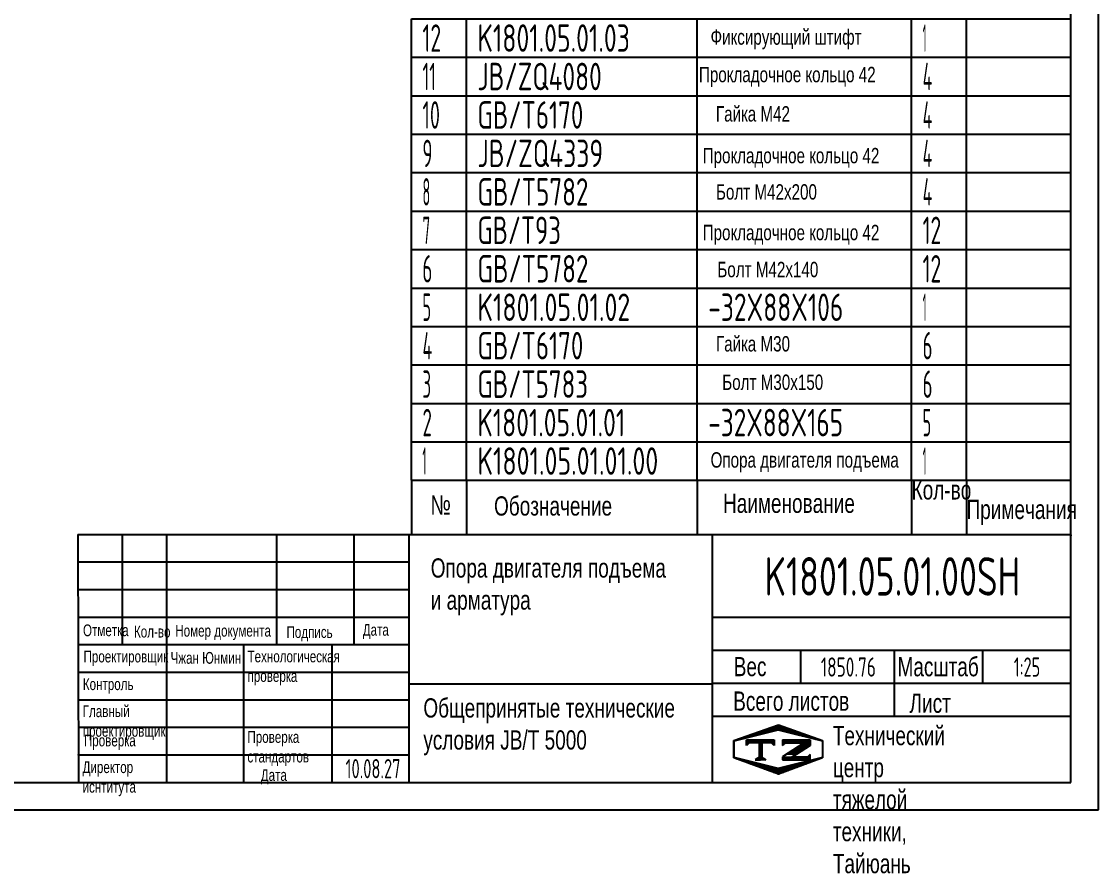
# Model space of a CAD drawing. Header units: millimetres. Extents: x 0 to 10500, y -289 to 7425.
# Drawn here: x 5601 to 10500, y -289 to 3588 of the extents above; entities that cross this region are included whole.
import ezdxf
from ezdxf.enums import TextEntityAlignment as Align

# ---------------------------------------------------------------- set-up
doc = ezdxf.new("R2010")
doc.units = ezdxf.units.MM
doc.header["$LTSCALE"] = 250
doc.linetypes.add('G', pattern=[2, 1.25, -0.25, 0.25, -0.25])
doc.linetypes.add('K', pattern=[2.5, 1.25, -0.25, 0.25, -0.25, 0.25, -0.25])
for name, color, linetype in [('01', 7, 'Continuous'), ('02', 1, 'Continuous'), ('05', 4, 'G'), ('07', 6, 'K'), ('11', 3, 'Continuous'), ('THICK', 7, 'Continuous')]:
    doc.layers.add(name, color=color, linetype=linetype)
doc.styles.get("Standard").update_dxf_attribs({"font": 'isocp', "width": 0.707, "bigfont": 'intecad.shx'})

# ---------------------------------------------------------------- blocks, each defined once
blk = doc.blocks.new('*U75')
at = {"layer": '01'}
for points in [[(415, 5), (415, 292)], [(25, 5), (415, 5)]]:
    blk.add_lwpolyline(points, dxfattribs=at)
at = {"layer": '02'}
for points in [[(420, 0), (420, 297)], [(0, 0), (420, 0)]]:
    blk.add_lwpolyline(points, dxfattribs=at)
blk = doc.blocks.new('*U78')
at = {"layer": '01'}
for p, q in [((0, -175), (0, 0)), ((3000, -175), (3000, 0))]:
    blk.add_line(p, q, dxfattribs=at)
at = {"layer": '02'}
for p, q in [((0, 0), (250, 0)), ((250, -175), (250, 0)), ((250, 0), (1300, 0)), ((1300, -175), (1300, 0)), ((1300, 0), (2275, 0)), ((2275, -175), (2275, 0)), ((2275, 0), (2525, 0)), ((2525, -175), (2525, 0)), ((2525, 0), (3000, 0))]:
    blk.add_line(p, q, dxfattribs=at)
blk = doc.blocks.new('*U79')
at = {"layer": '01'}
for p, q in [((0, -175), (0, 0)), ((3000, -175), (3000, 0))]:
    blk.add_line(p, q, dxfattribs=at)
at = {"layer": '02'}
for p, q in [((0, 0), (250, 0)), ((250, -175), (250, 0)), ((250, 0), (1300, 0)), ((1300, -175), (1300, 0)), ((1300, 0), (2275, 0)), ((2275, -175), (2275, 0)), ((2275, 0), (2525, 0)), ((2525, -175), (2525, 0)), ((2525, 0), (3000, 0))]:
    blk.add_line(p, q, dxfattribs=at)
blk = doc.blocks.new('*U80')
at = {"layer": '01'}
for p, q in [((0, -175), (0, 0)), ((3000, -175), (3000, 0))]:
    blk.add_line(p, q, dxfattribs=at)
at = {"layer": '02'}
for p, q in [((0, 0), (250, 0)), ((250, -175), (250, 0)), ((250, 0), (1300, 0)), ((1300, -175), (1300, 0)), ((1300, 0), (2275, 0)), ((2275, -175), (2275, 0)), ((2275, 0), (2525, 0)), ((2525, -175), (2525, 0)), ((2525, 0), (3000, 0))]:
    blk.add_line(p, q, dxfattribs=at)
blk = doc.blocks.new('*U81')
at = {"layer": '01'}
for p, q in [((0, -175), (0, 0)), ((3000, -175), (3000, 0))]:
    blk.add_line(p, q, dxfattribs=at)
at = {"layer": '02'}
for p, q in [((0, 0), (250, 0)), ((250, -175), (250, 0)), ((250, 0), (1300, 0)), ((1300, -175), (1300, 0)), ((1300, 0), (2275, 0)), ((2275, -175), (2275, 0)), ((2275, 0), (2525, 0)), ((2525, -175), (2525, 0)), ((2525, 0), (3000, 0))]:
    blk.add_line(p, q, dxfattribs=at)
blk = doc.blocks.new('*U82')
at = {"layer": '01'}
for p, q in [((0, -175), (0, 0)), ((3000, -175), (3000, 0))]:
    blk.add_line(p, q, dxfattribs=at)
at = {"layer": '02'}
for p, q in [((0, 0), (250, 0)), ((250, -175), (250, 0)), ((250, 0), (1300, 0)), ((1300, -175), (1300, 0)), ((1300, 0), (2275, 0)), ((2275, -175), (2275, 0)), ((2275, 0), (2525, 0)), ((2525, -175), (2525, 0)), ((2525, 0), (3000, 0))]:
    blk.add_line(p, q, dxfattribs=at)
blk = doc.blocks.new('*U83')
at = {"layer": '01'}
for p, q in [((0, -175), (0, 0)), ((3000, -175), (3000, 0))]:
    blk.add_line(p, q, dxfattribs=at)
at = {"layer": '02'}
for p, q in [((0, 0), (250, 0)), ((250, -175), (250, 0)), ((250, 0), (1300, 0)), ((1300, -175), (1300, 0)), ((1300, 0), (2275, 0)), ((2275, -175), (2275, 0)), ((2275, 0), (2525, 0)), ((2525, -175), (2525, 0)), ((2525, 0), (3000, 0))]:
    blk.add_line(p, q, dxfattribs=at)
blk = doc.blocks.new('*U84')
at = {"layer": '01'}
for p, q in [((0, -175), (0, 0)), ((3000, -175), (3000, 0))]:
    blk.add_line(p, q, dxfattribs=at)
at = {"layer": '02'}
for p, q in [((0, 0), (250, 0)), ((250, -175), (250, 0)), ((250, 0), (1300, 0)), ((1300, -175), (1300, 0)), ((1300, 0), (2275, 0)), ((2275, -175), (2275, 0)), ((2275, 0), (2525, 0)), ((2525, -175), (2525, 0)), ((2525, 0), (3000, 0))]:
    blk.add_line(p, q, dxfattribs=at)
blk = doc.blocks.new('*U85')
at = {"layer": '01'}
for p, q in [((0, -175), (0, 0)), ((3000, -175), (3000, 0))]:
    blk.add_line(p, q, dxfattribs=at)
at = {"layer": '02'}
for p, q in [((0, 0), (250, 0)), ((250, -175), (250, 0)), ((250, 0), (1300, 0)), ((1300, -175), (1300, 0)), ((1300, 0), (2275, 0)), ((2275, -175), (2275, 0)), ((2275, 0), (2525, 0)), ((2525, -175), (2525, 0)), ((2525, 0), (3000, 0))]:
    blk.add_line(p, q, dxfattribs=at)
blk = doc.blocks.new('*U86')
at = {"layer": '01'}
for p, q in [((0, -175), (0, 0)), ((3000, -175), (3000, 0))]:
    blk.add_line(p, q, dxfattribs=at)
at = {"layer": '02'}
for p, q in [((0, 0), (250, 0)), ((250, -175), (250, 0)), ((250, 0), (1300, 0)), ((1300, -175), (1300, 0)), ((1300, 0), (2275, 0)), ((2275, -175), (2275, 0)), ((2275, 0), (2525, 0)), ((2525, -175), (2525, 0)), ((2525, 0), (3000, 0))]:
    blk.add_line(p, q, dxfattribs=at)
blk = doc.blocks.new('*U87')
at = {"layer": '01'}
for p, q in [((0, -175), (0, 0)), ((3000, -175), (3000, 0))]:
    blk.add_line(p, q, dxfattribs=at)
at = {"layer": '02'}
for p, q in [((0, 0), (250, 0)), ((250, -175), (250, 0)), ((250, 0), (1300, 0)), ((1300, -175), (1300, 0)), ((1300, 0), (2275, 0)), ((2275, -175), (2275, 0)), ((2275, 0), (2525, 0)), ((2525, -175), (2525, 0)), ((2525, 0), (3000, 0))]:
    blk.add_line(p, q, dxfattribs=at)
blk = doc.blocks.new('*U88')
at = {"layer": '01'}
for p, q in [((0, -175), (0, 0)), ((3000, -175), (3000, 0))]:
    blk.add_line(p, q, dxfattribs=at)
at = {"layer": '02'}
for p, q in [((0, 0), (250, 0)), ((250, -175), (250, 0)), ((250, 0), (1300, 0)), ((1300, -175), (1300, 0)), ((1300, 0), (2275, 0)), ((2275, -175), (2275, 0)), ((2275, 0), (2525, 0)), ((2525, -175), (2525, 0)), ((2525, 0), (3000, 0))]:
    blk.add_line(p, q, dxfattribs=at)
blk = doc.blocks.new('*U89')
at = {"layer": '01'}
for p, q in [((0, -175), (0, 0)), ((3000, -175), (3000, 0))]:
    blk.add_line(p, q, dxfattribs=at)
at = {"layer": '02'}
for p, q in [((0, 0), (250, 0)), ((250, -175), (250, 0)), ((250, 0), (1300, 0)), ((1300, -175), (1300, 0)), ((1300, 0), (2275, 0)), ((2275, -175), (2275, 0)), ((2275, 0), (2525, 0)), ((2525, -175), (2525, 0)), ((2525, 0), (3000, 0))]:
    blk.add_line(p, q, dxfattribs=at)
blk = doc.blocks.new('*X95')
at = {"color": 0}
for p, q in [((127.06, 7.8), (132.06, 7.8)), ((127.06, 7.5), (132.06, 7.5)), ((127.06, 7.2), (127.32, 7.2)), ((128.77, 6), (130.57, 6)), ((129.23, 6.3), (131.04, 6.3)), ((129.7, 6.6), (131.51, 6.6)), ((130.16, 6.9), (131.98, 6.9)), ((130.62, 7.2), (132.06, 7.2)), ((127.84, 5.4), (129.64, 5.4)), ((128.3, 5.7), (130.1, 5.7))]:
    blk.add_line(p, q, dxfattribs=at)
blk = doc.blocks.new('*X96')
at = {"color": 0}
for p, q in [((127.06, 4.8), (132.06, 4.8)), ((127.06, 4.5), (132.06, 4.5)), ((131.84, 5.1), (132.06, 5.1))]:
    blk.add_line(p, q, dxfattribs=at)
blk = doc.blocks.new('*X94')
at = {"color": 0}
for p, q in [((122.34, 4.5), (123.72, 4.5)), ((122.82, 4.8), (123.24, 4.8))]:
    blk.add_line(p, q, dxfattribs=at)
blk = doc.blocks.new('*X93')
at = {"color": 0}
for p, q in [((120.53, 7.8), (125.53, 7.8)), ((120.53, 7.5), (125.53, 7.5)), ((120.53, 7.2), (120.79, 7.2)), ((125.27, 7.2), (125.53, 7.2))]:
    blk.add_line(p, q, dxfattribs=at)
blk = doc.blocks.new('*X92')
at = {"color": 0}
for p, q in [((124.1, 9.9), (128.52, 9.9)), ((124.97, 10.2), (127.67, 10.2)), ((125.83, 10.5), (126.82, 10.5)), ((118.94, 8.1), (119.52, 8.1)), ((119.8, 8.4), (120.72, 8.4)), ((120.66, 8.7), (121.92, 8.7)), ((121.52, 9), (123.12, 9)), ((122.38, 9.3), (124.32, 9.3)), ((123.24, 9.6), (125.52, 9.6)), ((127.02, 9.6), (129.37, 9.6)), ((128.22, 9.3), (130.22, 9.3)), ((129.42, 9), (131.07, 9)), ((130.62, 8.7), (131.92, 8.7)), ((131.82, 8.4), (132.77, 8.4)), ((133.02, 8.1), (133.62, 8.1)), ((118.22, 7.8), (118.32, 7.8)), ((118.22, 7.5), (118.27, 7.5)), ((118.22, 7.2), (118.27, 7.2)), ((118.22, 6.9), (118.27, 6.9)), ((118.22, 6.6), (118.27, 6.6)), ((118.22, 6.3), (118.27, 6.3)), ((118.22, 6), (118.27, 6)), ((134.22, 7.8), (134.32, 7.8)), ((134.27, 7.5), (134.32, 7.5)), ((134.27, 7.2), (134.32, 7.2)), ((134.27, 6.9), (134.32, 6.9)), ((134.27, 6.6), (134.32, 6.6)), ((134.27, 6.3), (134.32, 6.3)), ((134.27, 6), (134.32, 6)), ((118.22, 5.7), (118.27, 5.7)), ((118.22, 5.4), (118.27, 5.4)), ((118.22, 5.1), (118.27, 5.1)), ((118.22, 4.8), (118.27, 4.8)), ((118.79, 4.5), (119.42, 4.5)), ((119.61, 4.2), (120.62, 4.2)), ((131.92, 4.2), (132.95, 4.2)), ((133.12, 4.5), (133.76, 4.5)), ((134.27, 5.7), (134.32, 5.7)), ((134.27, 5.4), (134.32, 5.4)), ((134.27, 5.1), (134.32, 5.1)), ((134.27, 4.8), (134.32, 4.8)), ((120.43, 3.9), (121.82, 3.9)), ((121.26, 3.6), (123.02, 3.6)), ((122.08, 3.3), (124.22, 3.3)), ((122.91, 3), (125.42, 3)), ((123.73, 2.7), (128.89, 2.7)), ((124.55, 2.4), (128.07, 2.4)), ((125.38, 2.1), (127.26, 2.1)), ((127.12, 3), (129.7, 3)), ((128.32, 3.3), (130.51, 3.3)), ((129.52, 3.6), (131.32, 3.6)), ((130.72, 3.9), (132.14, 3.9)), ((126.2, 1.8), (126.45, 1.8))]:
    blk.add_line(p, q, dxfattribs=at)

msp = doc.modelspace()

# ---------------------------------------------------------------- linework, layer by layer
for p, q in [((7375, 1500), (10375, 1500)), ((7375, 1500), (7375, 1253.6894)), ((7625, 1500), (7625, 1253.6894)), ((8675, 1500), (8675, 1253.6894)), ((9650, 1500), (9650, 1253.6894)), ((9900, 1500), (9900, 1253.6894))]:
    msp.add_line(p, q)
at = {"layer": '01'}
for p in [(10375, 1250), (10375, 1248.5534), (10375, 1248.104)]:
    msp.add_point(p, dxfattribs=at)
at = {"layer": 'THICK'}
for p, q in [((5856.8187, 1253.6894), (5860.2426, 125)), ((5856.8187, 1253.6894), (10375, 1253.6894)), ((6060.8335, 1253.145), (6060.8335, 1253.6894)), ((6060.8985, 752.0496), (6060.8985, 1253.6894)), ((6261.5543, 125), (6261.5543, 1253.6894)), ((6763.1941, 752.0496), (6763.1941, 1253.6894)), ((7114.3419, 752.0496), (7114.3419, 1253.6894)), ((7365.1617, 125), (7365.1617, 1253.6894)), ((8744.6709, 125), (8744.6709, 1253.6894)), ((10375, 125), (10375, 1253.6894)), ((5860.2426, 877.4596), (7365.1617, 877.4596)), ((8744.6709, 877.4596), (10375, 877.4596)), ((5860.2426, 752.0496), (7365.1617, 752.0496)), ((6612.7021, 125), (6612.7021, 752.0496)), ((7014.0139, 125), (7014.0139, 752.0496)), ((8744.6709, 726.9677), (10375, 726.9677)), ((9145.9827, 576.4757), (9145.9827, 726.9677)), ((9572.3765, 425.9838), (9572.3765, 726.9677)), ((9973.6882, 576.4757), (9973.6882, 726.9677)), ((7365.1617, 574.3016), (8744.6709, 574.3016)), ((8744.6709, 576.4757), (10375, 576.4757)), ((8744.6709, 425.9838), (10375, 425.9838)), ((5860.2426, 125), (10375, 125))]:
    msp.add_line(p, q, dxfattribs=at)
at = {"layer": 'THICK', "color": 3}
for p, q in [((5860.2426, 1128.2794), (7365.1617, 1128.2794)), ((5860.2426, 1002.8695), (7365.1617, 1002.8695)), ((5860.2426, 626.6397), (7365.1617, 626.6397)), ((5860.2426, 501.2298), (7365.1617, 501.2298)), ((5860.2426, 375.8199), (7365.1617, 375.8199)), ((8841.2886, 315.7757), (9044.5792, 386.5817)), ((8842.6087, 314.1812), (9043.2646, 364.3451)), ((9043.2646, 364.3451), (9243.9205, 314.1812)), ((9044.5792, 386.5817), (9245.2295, 315.7757)), ((8841.2886, 236.9237), (8841.2886, 315.7757)), ((8842.6087, 238.9352), (8842.6087, 314.1812)), ((8899.2685, 293.0322), (8899.2685, 318.1142)), ((8899.2685, 318.1142), (9024.6784, 318.1142)), ((8911.8095, 305.5732), (8899.2685, 293.0322)), ((9012.1375, 305.5732), (8911.8095, 305.5732)), ((8956.4852, 305.6929), (8956.4852, 236.8985)), ((8961.9718, 305.6929), (8961.9718, 236.8985)), ((8968.2421, 305.6929), (8968.2421, 236.8985)), ((9024.6784, 293.0322), (9012.1375, 305.5732)), ((9024.6784, 318.1142), (9024.6784, 293.0322)), ((9063.0808, 318.1142), (9063.0808, 293.0322)), ((9063.0808, 318.1142), (9188.4907, 318.1142)), ((9063.0808, 293.0322), (9075.6217, 305.5732)), ((9161.8384, 305.5732), (9063.0808, 241.6759)), ((9075.6217, 305.5732), (9161.8384, 305.5732)), ((9188.4907, 318.1142), (9188.4907, 293.0322)), ((9243.9205, 314.1812), (9243.9205, 238.9352)), ((9245.2295, 315.7757), (9245.2295, 236.9237)), ((5860.2426, 250.4099), (7365.1617, 250.4099)), ((9124.2381, 252.1523), (9105.0701, 239.8847)), ((9188.4872, 293.2717), (9124.2381, 252.1523)), ((9188.4872, 252.4257), (9175.9463, 239.8847)), ((9188.4872, 227.3437), (9188.4872, 252.4257)), ((9044.5792, 162.8993), (8841.2886, 236.9237)), ((9043.2646, 188.7712), (8842.6087, 238.9352)), ((8961.9718, 242.6314), (8937.6743, 227.3437)), ((8937.6743, 227.3437), (8961.9718, 227.3437)), ((8961.9718, 242.6314), (8986.2693, 227.3437)), ((8986.2693, 227.3437), (8961.9718, 227.3437)), ((9243.9205, 238.9352), (9043.2646, 188.7712)), ((9245.2295, 236.9237), (9044.5792, 162.8993)), ((9063.0808, 241.6759), (9063.0808, 227.3437)), ((9063.0808, 227.3437), (9188.4872, 227.3437)), ((9175.9463, 239.8847), (9105.0701, 239.8847))]:
    msp.add_line(p, q, dxfattribs=at)
for p in [(5860.2426, 250.4099), (5860.2426, 125)]:
    msp.add_point(p, dxfattribs=at)

# ---------------------------------------------------------------- block references
at = {"layer": '07', "xscale": 25, "yscale": 25, "zscale": 25}
msp.add_blockref('*U75', (0, 0), dxfattribs=at)
at = {"layer": '07'}
for name, p in [('*U89', (7375, 3600)), ('*U88', (7375, 3425)), ('*U87', (7375, 3250)), ('*U86', (7375, 3075)), ('*U85', (7375, 2900)), ('*U84', (7375, 2725)), ('*U83', (7375, 2550)), ('*U82', (7375, 2375)), ('*U81', (7375, 2200)), ('*U80', (7375, 2025)), ('*U79', (7375, 1850)), ('*U78', (7375, 1675))]:
    msp.add_blockref(name, p, dxfattribs=at)
at = {"layer": 'THICK', "color": 3, "xscale": 25.08198575454277, "yscale": 25.08198575453844, "zscale": 25.08198575453855}
for name in ['*X92', '*X93', '*X95', '*X96', '*X94']:
    msp.add_blockref(name, (5876.1058, 118.8718), dxfattribs=at)

# ---------------------------------------------------------------- texts
at = {"layer": '01', "attachment_point": 1}
for s, insert, char_height in [('{\\fArial|b0|i0|c204|p34;Отметка}', (5880.7246, 844.0436), 53.481142), ('{\\fArial|b0|i0|c204|p34;Кол-во}', (6112.6555, 837.8915), 53.481142), ('{\\fArial|b0|i0|c204|p34;Номер документа}', (6300.5227, 842.0067), 53.481142), ('{\\fArial|b0|i0|c204|p34;Подпись}', (6806.3958, 835.8408), 53.481142), ('{\\fArial|b0|i0|c204|p34;Дата}', (7153.2659, 846.0944), 53.481142), ('{\\fArial|b0|i0|c204|p34;Проектировщик}', (5883.0781, 724.5823), 53.481142), ('{\\fArial|b0|i0|c204|p34;\\C0;Чжан Юнмин}', (6278.9881, 718.527), 53.481142), ('{\\fArial|b0|i0|c204|p34;Технологическая\\Pпроверка}', (6629.1326, 724.9844), 53.481142), ('{\\fArial|b0|i0|c204|p34;Вес}', (8841.0128, 695.8233), 87.352532), ('{\\fArial|b0|i0|c204|p34;Контроль}', (5880.0063, 598.6094), 53.481142), ('{\\fArial|b0|i0|c204|p34;Главный\\Pпроектировщик}', (5879.5327, 475.5133), 53.481142), ('{\\fArial|b0|i0|c204|p34;Проверка\\Pстандартов}', (6628.6204, 358.3936), 53.481142), ('{\\fArial|b0|i0|c204|p34;Проверка}', (5884.7594, 342.5039), 53.481142), ('{\\fArial|b0|i0|c204|p34;Директор\\Pиснтитута}', (5878.7101, 220.992), 53.481142), ('{\\fArial|b0|i0|c204|p34;Дата}', (6689.3839, 185.2455), 53.481142)]:
    msp.add_mtext(s, dxfattribs=dict(at, insert=insert, char_height=char_height))
at = {"layer": '01', "insert": (9291.8176, 381.6535), "char_height": 87.352532, "width": 4.104971, "attachment_point": 1}
msp.add_mtext('{\\fArial|b0|i0|c204|p34;Технический центр\\Pтяжелой техники, Тайюань}', dxfattribs=at)
at = {"layer": '05', "insert": (9586.1676, 695.41), "char_height": 87.387487, "attachment_point": 1}
msp.add_mtext('{\\fArial|b0|i0|c204|p34;\\C0;Масштаб}', dxfattribs=at)
at = {"layer": '07', "attachment_point": 1}
for s, insert, char_height in [('{\\fArial|b0|i0|c204|p34;\\C3;Фиксирующий штифт}', (8735.411, 3552.2094), 70), ('{\\fArial|b0|i0|c204|p34;\\C3;Прокладочное кольцо 42}', (8682.5177, 3381.4706), 70), ('{\\fArial|b0|i0|c204|p34;\\C3;Гайка М42}', (8759.8233, 3202.6015), 70), ('{\\fArial|b0|i0|c204|p34;\\C3;Прокладочное кольцо 42}', (8699.5492, 3012.606), 70), ('{\\fArial|b0|i0|c204|p34;\\C3;Болт М42х200}', (8759.9469, 2847.4303), 70), ('{\\fArial|b0|i0|c204|p34;\\C3;Прокладочное кольцо 42}', (8699.5492, 2662.606), 70), ('{\\fArial|b0|i0|c204|p34;\\C3;Болт М42х140}', (8766.3081, 2494.1344), 70), ('{\\fArial|b0|i0|c204|p34;\\C3;Гайка М30}', (8759.9808, 2156.0677), 70), ('{\\fArial|b0|i0|c204|p34;\\C3;Болт М30х150}', (8788.4618, 1981.2638), 70), ('{\\fArial|b0|i0|c204|p34;\\C3;Опора двигателя подъема}', (8735.5685, 1627.5907), 70), ('{\\fArial|b0|i0|c204|p34;\\C0;Кол-во}', (9650, 1500), 87.5), ('{\\fArial|b0|i0|c204|p34;\\C0;№}', (7461.618, 1430.9429), 87.5), ('{\\fArial|b0|i0|c204|p34;\\C0;Обозначение}', (7750.497, 1426.8776), 87.5), ('{\\fArial|b0|i0|c204|p34;\\C0;Наименование}', (8792.0888, 1439.0733), 87.5), ('{\\fArial|b0|i0|c204|p34;\\C0;Примечания}', (9900, 1411.0078), 87.5), ('{\\fArial|b0|i0|c204|p34;\\C3;Опора двигателя подъема\\Pи арматура}', (7462.5113, 1144.6314), 87.5), ('{\\fArial|b0|i0|c204|p34;\\C0;Общепринятые технические\\Pусловия \\fArial|b0|i0|c0|p34;JB/T 5000}', (7429.0234, 507.8355), 87.5), ('{\\fArial|b0|i0|c204|p34;\\C0;Всего листов}', (8838.4786, 538.7764), 87.5), ('{\\fArial|b0|i0|c204|p34;\\C0;Лист}', (9640.7316, 529.2717), 87.5)]:
    msp.add_mtext(s, dxfattribs=dict(at, insert=insert, char_height=char_height))
at = {"layer": '11'}
for s, height, width, p, p2 in [('12', 125, 0.611465, (7425, 3450), (7509.8452, 3450)), ('K1801.05.01.03', 125, 0.693738, (7675, 3450), (8368.4275, 3450)), ('1', 125, 0.404, (9700, 3450), (9717.675, 3450)), ('11', 125, 0.582235, (7425, 3275), (7486.8625, 3275)), ('JB/ZQ4080', 125, 0.690811, (7675, 3275), (8240.6696, 3275)), ('4', 125, 0.543846, (9700, 3275), (9744.1875, 3275)), ('10', 125, 0.606076, (7425, 3100), (7504.6071, 3100)), ('GB/T6170', 125, 0.694489, (7675, 3100), (8156.8704, 3100)), ('4', 125, 0.543846, (9700, 3100), (9744.1875, 3100)), ('9', 125, 0.579528, (7425, 2925), (7470.0289, 2925)), ('JB/ZQ4339', 125, 0.690984, (7675, 2925), (8246.9271, 2925)), ('4', 125, 0.543846, (9700, 2925), (9744.1875, 2925)), ('8', 125, 0.514182, (7425, 2750), (7460.35, 2750)), ('GB/T5782', 125, 0.695048, (7675, 2750), (8179.7835, 2750)), ('4', 125, 0.543846, (9700, 2750), (9744.1875, 2750)), ('7', 125, 0.514182, (7425, 2575), (7460.35, 2575)), ('GB/T93', 125, 0.691199, (7675, 2575), (8054.7202, 2575)), ('12', 125, 0.611465, (9700, 2575), (9784.8452, 2575)), ('6', 125, 0.600695, (7425, 2400), (7470.0225, 2400)), ('GB/T5782', 125, 0.695048, (7675, 2400), (8179.7835, 2400)), ('12', 125, 0.611465, (9700, 2400), (9784.8452, 2400)), ('5', 125, 0.527686, (7425, 2225), (7464.0106, 2225)), ('K1801.05.01.02', 125, 0.693769, (7675, 2225), (8370.0746, 2225)), ('-32X88X106', 125, 0.692063, (8725, 2225), (9339.1715, 2225)), ('1', 125, 0.404, (9700, 2225), (9717.675, 2225)), ('4', 125, 0.543846, (7425, 2050), (7469.1875, 2050)), ('GB/T6170', 125, 0.694489, (7675, 2050), (8156.8704, 2050)), ('6', 125, 0.600695, (9700, 2050), (9745.0225, 2050)), ('3', 125, 0.527686, (7425, 1875), (7464.0106, 1875)), ('GB/T5783', 125, 0.695009, (7675, 1875), (8178.1364, 1875)), ('6', 125, 0.600695, (9700, 1875), (9745.0225, 1875)), ('2', 125, 0.562593, (7425, 1700), (7467.9019, 1700)), ('K1801.05.01.01', 125, 0.693325, (7675, 1700), (8347.0919, 1700)), ('-32X88X165', 125, 0.692045, (8725, 1700), (9338.4481, 1700)), ('5', 125, 0.527686, (9700, 1700), (9739.0106, 1700)), ('1', 125, 0.404, (7425, 1525), (7442.675, 1525)), ('K1801.05.01.01.00', 125, 0.695785, (7675, 1525), (8497.399, 1525)), ('1', 125, 0.404, (9700, 1525), (9717.675, 1525)), ('K1801.05.01.00SH', 175, 0.695901, (8980.6832, 975), (10144.3168, 975)), ('1850.76', 87.5, 0.681748, (9237.2406, 606.25), (9487.7594, 606.25)), ('1:25', 87.5, 0.656293, (10114.9494, 606.25), (10235.0506, 606.25)), ('10.08.27', 87.5, 0.642055, (7075, 143.75), (7325, 143.75))]:
    msp.add_text(s, height=height, dxfattribs=dict(at, width=width)).set_placement(p, p2, align=Align.FIT)

doc.saveas('drawing.dxf')
